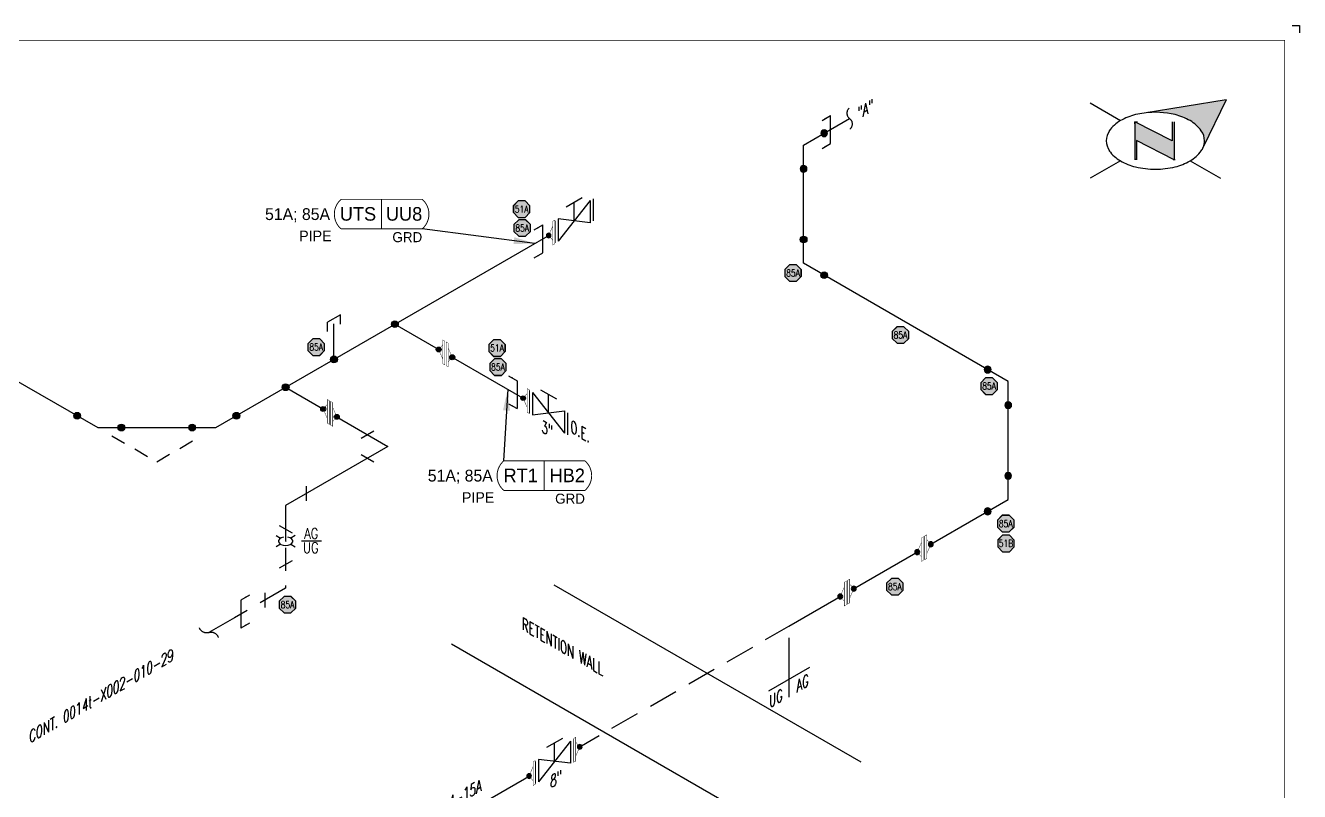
# Model space of a CAD drawing. Header units: inches. Extents: x 0.1 to 17.4, y 0.1 to 11.4.
# Drawn here: x 6.59 to 17.38, y 4.89 to 11.37 of the extents above; entities that cross this region are included whole.
import ezdxf
from ezdxf.enums import TextEntityAlignment as Align

# ---------------------------------------------------------------- set-up
doc = ezdxf.new("R2010")
doc.units = ezdxf.units.IN
doc.header["$MEASUREMENT"] = 0
doc.linetypes.add('HIDDEN', pattern=[0.375, 0.25, -0.125])
doc.linetypes.add('HIDDEN2', pattern=[0.1875, 0.125, -0.0625])
for name, color, linetype in [('3', 1, 'Continuous'), ('BORDER', 3, 'Continuous'), ('COMP', 1, 'Continuous'), ('Continuation', 7, 'Continuous'), ('DL', 20, 'Continuous'), ('FITTINGS', 4, 'Continuous'), ('PART_PCML', 7, 'Continuous'), ('PART_SelectedCML_RT', 132, 'Continuous'), ('PART_SelectedCML_UT', 132, 'Continuous'), ('PIPE-ANNO', 150, 'HIDDEN2'), ('TEXT', 7, 'Continuous'), ('UNAS.PIPE', 251, 'Continuous'), ('WELD POINTS', 41, 'Continuous'), ('Welds', 7, 'Continuous')]:
    doc.layers.add(name, color=color, linetype=linetype)
doc.layers.add('PIPE', color=7, linetype='Continuous', lineweight=30)
doc.styles.add('CMLPAS', font='')
doc.styles.add('PART_Standard', font='romans', dxfattribs={"width": 0.8, "height": 0.09})
doc.styles.add('Richmond', font='arial.ttf')
doc.styles.add('SIMPLEX', font='ROMANS')
doc.styles.get("Standard").update_dxf_attribs({"font": 'arial.ttf'})
doc.styles.get('CMLPAS').set_extended_font_data('Cordia New')
doc.dimstyles.new('Richmond', dxfattribs={"dimtxt": 0.18, "dimasz": 0.18, "dimexe": 0.18, "dimexo": 0.0625, "dimgap": 0.09, "dimtad": 0, "dimtih": 1, "dimtoh": 1, "dimdec": 4, "dimzin": 0, "dimdsep": 46, "dimtxsty": 'Richmond', "dimcen": 0.09, "dimadec": 0, "dimazin": 0, "dimtfac": 1, "dimtdec": 4, "dimtofl": 0, "dimtmove": 0, "dimatfit": 3, "dimfxl": 1, "dimtolj": 1, "dimtzin": 0, "dimarcsym": 0})
doc.dimstyles.get("Standard").update_dxf_attribs({"dimtxt": 0.18, "dimasz": 0.18, "dimexe": 0.18, "dimexo": 0.0625, "dimgap": 0.09, "dimtad": 0, "dimtih": 1, "dimtoh": 1, "dimdec": 4, "dimzin": 0, "dimdsep": 46, "dimtxsty": 'Standard', "dimcen": 0.09, "dimadec": 0, "dimazin": 0, "dimtfac": 1, "dimtdec": 4, "dimtofl": 0, "dimtmove": 0, "dimatfit": 3, "dimfxl": 1, "dimtolj": 1, "dimtzin": 0, "dimarcsym": 0})

# ---------------------------------------------------------------- blocks, each defined once
blk = doc.blocks.new('north2')
at = {"layer": 'BORDER'}
for points in [[(-0.706, -0.767, -0.156851), (-0.679, -0.851, -0.095667), (-0.689, -0.905), (-0.495, -0.504), (-1.19, -0.617, -0.092194), (-0.928, -0.631, -0.072341), (-0.801, -0.681, -0.106617)], [(-0.938, -1.011), (-0.936, -1.009), (-0.936, -0.691), (-0.952, -0.691), (-0.952, -0.853), (-1.27, -0.691), (-1.27, -0.707), (-1.27, -1.012), (-1.254, -1.012), (-1.254, -0.849)]]:
    blk.add_hatch(color=7, dxfattribs=at).paths.add_polyline_path(points)
at = {"layer": 'BORDER', "color": 7}
for p, q in [((-1.389, -0.681), (-1.646, -0.533)), ((-0.495, -0.504), (-1.19, -0.617)), ((-0.495, -0.504), (-0.689, -0.905)), ((-1.27, -0.691), (-1.27, -1.012)), ((-0.952, -0.853), (-1.27, -0.691)), ((-1.27, -0.707), (-1.27, -0.691)), ((-1.262, -0.691), (-1.246, -0.691)), ((-0.952, -0.691), (-0.952, -0.853)), ((-0.936, -0.691), (-0.936, -1.012)), ((-0.936, -1.012), (-1.254, -0.849)), ((-1.254, -0.849), (-1.254, -1.012)), ((-1.389, -1.021), (-1.646, -1.169)), ((-1.26, -1.011), (-1.262, -1.009)), ((-0.928, -1.012), (-0.944, -1.012)), ((-0.801, -1.021), (-0.544, -1.169))]:
    blk.add_line(p, q, dxfattribs=at)
for centre, radius, start, end in [((-1.152, -1.093), 0.476, 103.4495, 120), ((-1.095, -1.329), 0.719, 97.6203, 103.4495), ((-1.095, -1.329), 0.719, 76.5505, 97.6203), ((-1.039, -1.093), 0.476, 60, 76.5505), ((-1.238, -0.944), 0.304, 120, 144.3429), ((-0.953, -0.944), 0.304, 35.6571, 60), ((-1.367, -0.851), 0.144, 144.3429, 180), ((-1.367, -0.851), 0.144, 180, 215.6571), ((-0.823, -0.851), 0.144, 360, 35.6571), ((-0.823, -0.851), 0.144, 337.5796, 360), ((-1.238, -0.758), 0.304, 215.6571, 240), ((-0.953, -0.758), 0.304, 300, 324.3429), ((-0.823, -0.851), 0.144, 324.3429, 337.5547), ((-1.152, -0.609), 0.476, 240, 256.5505), ((-1.095, -0.373), 0.719, 256.5505, 270), ((-1.095, -0.373), 0.719, 270, 283.4495), ((-1.039, -0.609), 0.476, 283.4495, 300)]:
    blk.add_arc(centre, radius, start, end, dxfattribs=at)
blk = doc.blocks.new('A$C6804a2e5')
blk.add_blockref('north2', (0, 0))
blk = doc.blocks.new('A$C860dd1f6')
at = {"layer": 'PIPE'}
blk.add_blockref('A$C6804a2e5', (0, 0), dxfattribs=at)
blk = doc.blocks.new('Border')
at = {"layer": 'BORDER', "const_width": 0.005}
blk.add_lwpolyline([(0.25, 0.25), (17.25, 0.25), (17.25, 11.25), (0.25, 11.25)], close=True, dxfattribs=at)
blk = doc.blocks.new('2_ELBOW_WELD_30')
at = {"linetype": 'ByBlock', "lineweight": -2}
h = blk.add_hatch(color=0, dxfattribs=at)
edge = h.paths.add_edge_path()
edge.add_arc((0.174, 0.1), 0.0286, 0, 360)
h = blk.add_hatch(color=0, dxfattribs=at)
edge = h.paths.add_edge_path()
edge.add_arc((0, -0.201), 0.0286, 0, 360)
at = {"color": 0, "linetype": 'ByBlock', "lineweight": -2}
for centre in [(0.174, 0.1), (0, -0.201)]:
    blk.add_circle(centre, 0.0286, dxfattribs=at)
blk = doc.blocks.new('2_CAP_THREAD_PIPE_30')
at = {"color": 0, "linetype": 'ByBlock', "lineweight": -2}
for p, q in [((0, 0.063), (0.067, 0.101)), ((0.067, 0.101), (0.067, -0.024)), ((0, -0.063), (0.067, -0.024))]:
    blk.add_line(p, q, dxfattribs=at)
blk = doc.blocks.new('2_WELD_SINGLE_00')
at = {"linetype": 'ByBlock', "lineweight": -2}
h = blk.add_hatch(color=0, dxfattribs=at)
edge = h.paths.add_edge_path()
edge.add_arc((0, 0), 0.0286, 0, 360)
at = {"color": 0, "linetype": 'ByBlock', "lineweight": -2}
blk.add_circle((0, 0), 0.0286, dxfattribs=at)
blk = doc.blocks.new('3_VALVE_FLANGE_GATE_30')
at = {"color": 0, "linetype": 'ByBlock', "lineweight": -2}
blk.add_wipeout([(-0.162, -0.187), (-0.135, -0.172), (0, 0), (0.135, -0.016), (0.162, 0), (0.162, 0.187), (0.135, 0.172), (0, 0), (-0.135, 0.016), (-0.162, 0)], dxfattribs=at)
for p, q in [((0.135, 0.172), (-0.135, -0.172)), ((0.068, 0.195), (-0.068, 0.117)), ((0, 0), (0, 0.156)), ((0.135, 0.172), (0.135, -0.016)), ((0.162, 0.187), (0.162, 0)), ((-0.162, 0), (-0.162, -0.187)), ((-0.135, 0.016), (-0.135, -0.172)), ((0.135, -0.016), (-0.135, 0.016))]:
    blk.add_line(p, q, dxfattribs=at)
blk = doc.blocks.new('AM9A04')
at = {"linetype": 'Continuous', "const_width": 0.01}
blk.add_lwpolyline([(0, -0.289), (0, 0.289), (-0.05, 0.318), (-0.05, -0.26)], close=True, dxfattribs=at)
at = {"const_width": 0.01}
blk.add_lwpolyline([(-0.05, -0.144), (-0.15, 0.087), (-0.05, 0.202)], dxfattribs=at)
blk = doc.blocks.new('A09')
at = {"layer": 'Welds'}
h = blk.add_hatch(color=256, dxfattribs=at)
h.dxf.hatch_style = 1
h.paths.add_polyline_path([(-0.03, 0, 1), (0.03, 0, 1)])
blk.add_circle((0, 0), 0.03, dxfattribs=at)
blk = doc.blocks.new('*U16')
blk.add_wipeout([(-0.023, 0.113), (-0.023, 0.073), (-0.058, 0.033), (-0.023, -0.047), (-0.023, -0.087), (0.022, -0.113), (0.022, -0.073), (0.057, -0.033), (0.022, 0.047), (0.022, 0.087)])
at = {"linetype": 'Continuous', "const_width": 0.003}
blk.add_lwpolyline([(0.005, -0.103), (0.022, -0.113), (0.022, 0.087), (0.005, 0.097)], close=True, dxfattribs=at)
at = {"const_width": 0.003}
blk.add_lwpolyline([(0.022, 0.047), (0.057, -0.033), (0.022, -0.073)], dxfattribs=at)
at = {"xscale": 0.3466300616258731, "yscale": 0.3466300616258731, "zscale": 0.3466300616258731}
blk.add_blockref('AM9A04', (-0.006, 0.003), dxfattribs=at)
at = {"layer": 'Welds', "xscale": 0.7, "yscale": 0.7, "zscale": 0.7}
for p in [(-0.058, 0.033), (0.057, -0.033)]:
    blk.add_blockref('A09', p, dxfattribs=at)
blk = doc.blocks.new('2_ELBOW_THREAD_330')
at = {"color": 0, "linetype": 'ByBlock', "lineweight": -2}
for p, q in [((0.174, -0.163), (0.174, -0.038)), ((0.054, -0.232), (-0.054, -0.17))]:
    blk.add_line(p, q, dxfattribs=at)
blk = doc.blocks.new('1_Text_330')
at = {"layer": 'TEXT', "style": 'PART_Standard', "oblique": 330, "width": 0.8}
blk.add_attdef('3/4"', (0, 0), '', height=0.09, rotation=330, dxfattribs=at)
blk = doc.blocks.new('1_BREAK-PIPE_PIPE_00')
at = {"color": 0, "linetype": 'ByBlock', "lineweight": -2}
for centre, major_axis in [((0.03, -0.092), (0, 0.101)), ((-0.03, 0.092), (0, -0.101))]:
    blk.add_ellipse(centre, major_axis=major_axis, ratio=0.711978, start_param=0.427466, end_param=3.141593, dxfattribs=at)
blk = doc.blocks.new('1_Tilde_00')
at = {"layer": 'PIPE-ANNO', "xscale": -0.5000000000000001, "yscale": 0.5, "zscale": 0.5}
blk.add_blockref('1_BREAK-PIPE_PIPE_00', (0, 0), dxfattribs=at)
blk = doc.blocks.new('1_Cont_30')
at = {"layer": 'Continuation', "style": 'PART_Standard', "oblique": 30, "width": 0.8}
blk.add_attdef('CONT', (0, 0), '', height=0.09, rotation=30, dxfattribs=at)
blk = doc.blocks.new('1_Text_30')
at = {"layer": 'TEXT', "style": 'PART_Standard', "oblique": 30, "width": 0.8}
blk.add_attdef('TEXT', (0, 0), '', height=0.09, rotation=30, dxfattribs=at)
blk = doc.blocks.new('*U30')
blk.add_wipeout([(0.052, -0.03), (0.017, -0.07), (0.017, -0.11), (0, -0.1), (0, 0.1), (0.017, 0.09), (0.017, 0.05)]).dxf.layer = 'COMP'
at = {"layer": '3', "xscale": 0.65, "yscale": 0.65, "zscale": 0.65}
blk.add_blockref('A09', (0.052, -0.03), dxfattribs=at)
at = {"layer": 'COMP', "xscale": 0.3466300616258731, "yscale": 0.3466300616258731, "zscale": 0.3466300616258731, "rotation": 180}
blk.add_blockref('AM9A04', (0, 0), dxfattribs=at)
blk = doc.blocks.new('AG UG SYMBOL')
blk.add_wipeout([(0, 0), (-0.032, -0.055), (0.032, -0.055)]).dxf.layer = 'FITTINGS'
at = {"layer": 'FITTINGS', "linetype": 'ByBlock', "lineweight": -2}
for p, q in [((-0.081, 0.047), (-0.043, 0.025)), ((0.081, 0.047), (0.043, 0.025)), ((-0.043, -0.025), (-0.081, -0.047)), ((0.043, -0.025), (0.081, -0.047))]:
    blk.add_line(p, q, dxfattribs=at)
at = {"layer": 'FITTINGS'}
blk.add_ellipse((0, 0), major_axis=(-0.0612, 0), ratio=0.57735, start_param=5.03414, end_param=10.673824, dxfattribs=at)
blk = doc.blocks.new('1_Text_00')
at = {"layer": 'TEXT', "style": 'PART_Standard', "width": 0.8}
blk.add_attdef('TEXT', (-0.062, -0.014), '', height=0.09, dxfattribs=at)
blk = doc.blocks.new('2_ELBOW_THREAD_30')
at = {"color": 0, "linetype": 'ByBlock', "lineweight": -2}
for p, q in [((0.174, 0.163), (0.174, 0.038)), ((-0.054, -0.232), (0.054, -0.17))]:
    blk.add_line(p, q, dxfattribs=at)
blk = doc.blocks.new('PART_PCML')
blk.add_hatch(color=0).paths.add_polyline_path([(-0.07, -0.029), (-0.029, -0.07), (0.029, -0.07), (0.07, -0.029), (0.07, 0.029), (0.029, 0.07), (-0.029, 0.07), (-0.07, 0.029)])
at = {"color": 7, "const_width": 0.009}
blk.add_lwpolyline([(-0.07, 0.029), (-0.029, 0.07), (0.029, 0.07), (0.07, 0.029), (0.07, -0.029), (0.029, -0.07), (-0.029, -0.07), (-0.07, -0.029), (-0.07, 0.029), (-0.029, 0.07)], dxfattribs=at)
at = {"color": 18, "true_color": 0x000000}
blk.add_lwpolyline([(-0.029, 0.07), (-0.07, 0.029), (-0.07, -0.029), (-0.029, -0.07), (0.029, -0.07), (0.07, -0.029), (0.07, 0.029), (0.029, 0.07)], close=True, dxfattribs=at)
at = {"color": 7, "true_color": 0xffffff, "style": 'SIMPLEX', "width": 0.8, "flags": 1}
for tag, p in [('CIRCUIT', (-0.094, 0.089)), ('DM', (-0.053, -0.133)), ('TYPE', (-0.075, -0.204))]:
    blk.add_attdef(tag, p, '', height=0.0586, dxfattribs=at)
at = {"color": 7, "true_color": 0xffffff, "style": 'SIMPLEX', "width": 0.8}
blk.add_attdef('DMDISP', text='', height=0.0586, dxfattribs=at).set_placement((0, 0), align=Align.MIDDLE_CENTER)
blk = doc.blocks.new('CMLPAS')
at = {"const_width": 0.008}
blk.add_lwpolyline([(0.063, 0.125, 0.454441), (0.063, -0.125), (0.75, -0.125, 0.454441), (0.75, 0.125)], format="xyb", close=True, dxfattribs=at)
blk.add_lwpolyline([(0.406, -0.125), (0.406, 0.125)], dxfattribs=at)
at = {"style": 'CMLPAS', "flags": 1}
for tag, p in [('STATE', (0.75, 0.623)), ('DL', (0.75, 0.482)), ('CIRCUIT', (0.75, 0.341)), ('SUBSINTERVAL(MONTHS)', (-0.025, -0.335)), ('OLD_ID', (0.75, -0.337)), ('OLD_NDE', (0.75, -0.478)), ('OLD_ENTY', (0.741, -0.636)), ('SIZE', (0.747, -0.761)), ('SPEC', (0.747, -0.902)), ('JUSTIFY', (0.747, -1.043)), ('COMMENTS', (0.747, -1.185)), ('OLD_ASSET', (0.75, -1.326)), ('SCHED', (0.737, -1.469)), ('NOM_THICK', (0.752, -1.61)), ('CORR_ALLOW', (0.763, -1.745)), ('TML_STATUS', (0.772, -1.878)), ('FLOW_ORDER', (0.778, -2.13))]:
    blk.add_attdef(tag, text='', height=0.1, dxfattribs=at).set_placement(p, align=Align.MIDDLE_RIGHT)
at = {"style": 'CMLPAS'}
for tag, height, p in [('CHILD', 0.25, (0.75, 0.269)), ('###', 0.115, (0.75, 0.002)), ('ACCESS', 0.085, (0.75, -0.195))]:
    blk.add_attdef(tag, text='', height=height, dxfattribs=at).set_placement(p, align=Align.MIDDLE_RIGHT)
at = {"color": 152, "style": 'CMLPAS'}
for tag, height, p in [('SPECIAL', 0.085, (0.405, 0.19)), ('DM-TYPE', 0.1, (-0.03, 0)), ('COMP', 0.09, (-0.017, -0.185))]:
    blk.add_attdef(tag, text='', height=height, dxfattribs=at).set_placement(p, align=Align.MIDDLE_RIGHT)
at = {"style": 'CMLPAS'}
blk.add_attdef('NDE', text='', height=0.115, dxfattribs=at).set_placement((0.206, 0.002), align=Align.MIDDLE_CENTER)
blk = doc.blocks.new('*U34')
at = {"color": 20, "linetype": 'ByBlock', "ltscale": 0.7}
blk.add_line((-0.054, -0.15), (-0.054, 0.087), dxfattribs=at)
for points in [[(-0.126, 0.046), (-0.054, 0.087)], [(-0.126, -0.191), (-0.054, -0.15)]]:
    blk.add_leader(points, dimstyle='Richmond', override={"dimasz": 0.04, "dimgap": 0.09, "dimtad": 0}, dxfattribs=at)
blk = doc.blocks.new('*U36')
at = {"color": 20, "linetype": 'ByBlock', "ltscale": 0.7}
blk.add_line((0.054, 0.15), (0.054, -0.087), dxfattribs=at)
for points in [[(0.126, 0.191), (0.054, 0.15)], [(0.126, -0.046), (0.054, -0.087)]]:
    blk.add_leader(points, dimstyle='Richmond', override={"dimasz": 0.04, "dimgap": 0.09, "dimtad": 0}, dxfattribs=at)
blk = doc.blocks.new('*U37')
at = {"color": 20, "linetype": 'ByBlock', "ltscale": 0.7}
blk.add_line((-0.054, -0.15), (-0.054, 0.087), dxfattribs=at)
for points in [[(-0.126, 0.046), (-0.054, 0.087)], [(-0.126, -0.191), (-0.054, -0.15)]]:
    blk.add_leader(points, dimstyle='Richmond', override={"dimasz": 0.04, "dimgap": 0.09, "dimtad": 0}, dxfattribs=at)
blk = doc.blocks.new('*U38')
at = {"color": 20, "linetype": 'ByBlock', "ltscale": 0.7}
blk.add_line((-0.054, 0.15), (-0.054, -0.087), dxfattribs=at)
for points in [[(-0.126, 0.191), (-0.054, 0.15)], [(-0.126, -0.046), (-0.054, -0.087)]]:
    blk.add_leader(points, dimstyle='Richmond', override={"dimasz": 0.04, "dimgap": 0.09, "dimtad": 0}, dxfattribs=at)

msp = doc.modelspace()

# ---------------------------------------------------------------- hatches: boundary and pattern name
at = {"layer": 'WELD POINTS', "linetype": 'ByBlock', "lineweight": -2}
h = msp.add_hatch(color=256, dxfattribs=at)
edge = h.paths.add_edge_path()
edge.add_arc((7.031, 8.071), 0.0286, 0, 360)
h = msp.add_hatch(color=256, dxfattribs=at)
edge = h.paths.add_edge_path()
edge.add_arc((8.378, 8.071), 0.0286, 0, 360)
h = msp.add_hatch(color=256, dxfattribs=at)
edge = h.paths.add_edge_path()
edge.add_arc((7.405, 7.971), 0.0286, 0, 360)
h = msp.add_hatch(color=256, dxfattribs=at)
edge = h.paths.add_edge_path()
edge.add_arc((8.004, 7.971), 0.0286, 0, 360)

# ---------------------------------------------------------------- linework, layer by layer
for p, q in [((17.312, 11.375), (17.375, 11.375)), ((17.375, 11.375), (17.375, 11.312))]:
    msp.add_line(p, q)
at = {"layer": 'FITTINGS', "linetype": 'ByBlock', "lineweight": -2}
for p, q in [((8.969, 7.475), (8.969, 7.35)), ((8.741, 7.142), (8.849, 7.079))]:
    msp.add_line(p, q, dxfattribs=at)
at = {"layer": 'PIPE'}
for p, q in [((13.178, 10.362), (13.352, 10.462)), ((13.178, 9.362), (13.178, 10.362)), ((8.205, 7.971), (11.236, 9.721)), ((14.91, 8.362), (13.178, 9.362)), ((9.204, 8.548), (9.204, 8.848)), ((9.72, 8.846), (11.019, 8.096)), ((6.338, 8.471), (7.205, 7.971)), ((8.795, 8.312), (9.661, 7.812)), ((14.91, 7.362), (14.91, 8.362)), ((7.205, 7.971), (8.205, 7.971)), ((9.661, 7.812), (8.795, 7.312)), ((13.054, 6.29), (14.91, 7.362)), ((8.795, 7.312), (8.795, 7.009)), ((9.603, 4.298), (11.07, 5.145))]:
    msp.add_line(p, q, dxfattribs=at)
at = {"layer": 'PIPE', "linetype": 'HIDDEN'}
for p, q in [((8.795, 7.009), (8.795, 6.611)), ((8.795, 6.611), (8.362, 6.361)), ((11.232, 5.238), (13.054, 6.29))]:
    msp.add_line(p, q, dxfattribs=at)
at = {"layer": 'PIPE-ANNO', "linetype": 'Continuous'}
for p, q in [((13.053, 6.19), (13.053, 5.69)), ((13.227, 5.94), (12.88, 5.74))]:
    msp.add_line(p, q, dxfattribs=at)
at = {"layer": 'PIPE-ANNO'}
msp.add_lwpolyline([(7.323, 7.902), (7.705, 7.682), (8.081, 7.9)], dxfattribs=at)
at = {"layer": 'UNAS.PIPE'}
for p, q in [((13.352, 10.462), (13.568, 10.587)), ((11.064, 6.641), (13.662, 5.141)), ((8.362, 6.361), (8.145, 6.236)), ((10.198, 6.141), (12.796, 4.641))]:
    msp.add_line(p, q, dxfattribs=at)
at = {"layer": 'WELD POINTS', "linetype": 'ByBlock', "lineweight": -2}
for centre in [(7.031, 8.071), (8.378, 8.071), (7.405, 7.971), (8.004, 7.971)]:
    msp.add_circle(centre, 0.0286, dxfattribs=at)

# ---------------------------------------------------------------- block references
msp.add_blockref('1_Tilde_00', (13.568, 10.587))
for name, p, values in [('1_Cont_30', (13.634, 10.576), {'CONT': '"A"'}), ('1_Text_330', (10.794, 6.264), {'3/4"': 'RETENTION WALL'}), ('1_Cont_30', (6.626, 5.297), {'CONT': 'CONT. 0014t-X002-010-29'}), ('1_Text_30', (9.724, 4.476), {'TEXT': '8"-P-0004-15A'})]:
    msp.add_blockref(name, p).add_auto_attribs(values)
at = {"rotation": 239.9999999999998}
msp.add_blockref('1_Tilde_00', (8.145, 6.236), dxfattribs=at)
at = {"layer": 'BORDER'}
for name, p in [('Border', (0, 0)), ('A$C860dd1f6', (17.25, 11.25))]:
    msp.add_blockref(name, p, dxfattribs=at)
at = {"layer": 'DL'}
for name, p in [('*U34', (13.46, 10.525)), ('*U37', (11.025, 9.599)), ('*U38', (10.808, 8.218)), ('*U36', (8.362, 6.361))]:
    msp.add_blockref(name, p, dxfattribs=at)
at = {"layer": 'FITTINGS', "xscale": -1, "rotation": 300.0000000000001}
msp.add_blockref('2_CAP_THREAD_PIPE_30', (9.204, 8.816), dxfattribs=at)
at = {"layer": 'FITTINGS'}
for name, p, rotation in [('2_ELBOW_THREAD_330', (9.661, 7.812), 239.9999999999999), ('2_ELBOW_THREAD_30', (8.795, 6.611), 180)]:
    msp.add_blockref(name, p, dxfattribs=dict(at, rotation=rotation))
at = {"layer": 'PART_PCML', "color": 96}
for p, values in [((10.792, 9.82), {'DMDISP': '51A'}), ((10.584, 8.644), {'DMDISP': '51A'}), ((14.891, 6.99), {'DMDISP': '51B'})]:
    msp.add_blockref('PART_PCML', p, dxfattribs=at).add_auto_attribs(values)
at = {"layer": 'PART_PCML', "color": 13}
for p in [(10.797, 9.661), (13.089, 9.28), (13.998, 8.755), (9.054, 8.652), (10.592, 8.483), (14.748, 8.322), (14.889, 7.158), (13.951, 6.624), (8.811, 6.472)]:
    msp.add_blockref('PART_PCML', p, dxfattribs=at).add_auto_attribs({'DMDISP': '85A'})
at = {"layer": 'PART_SelectedCML_UT'}
for p, values in [((9.201, 9.778), {'###': 'UU8', 'NDE': 'UTS', 'DM-TYPE': '51A; 85A', 'COMP': 'PIPE', 'ACCESS': 'GRD'}), ((10.578, 7.564), {'###': 'HB2', 'NDE': 'RT1', 'DM-TYPE': '51A; 85A', 'COMP': 'PIPE', 'ACCESS': 'GRD'})]:
    msp.add_blockref('CMLPAS', p, dxfattribs=at).add_auto_attribs(values)
at = {"layer": 'TEXT'}
for p, values in [((9.014, 7.043), {'TEXT': 'AG'}), ((9.004, 6.923), {'TEXT': 'UG'})]:
    msp.add_blockref('1_Text_00', p, dxfattribs=at).add_auto_attribs(values)
at = {"layer": 'WELD POINTS', "xscale": -1}
for p, rotation in [((13.178, 10.362), 120), ((14.91, 7.362), 300.0000000000001)]:
    msp.add_blockref('2_ELBOW_WELD_30', p, dxfattribs=dict(at, rotation=rotation))
at = {"layer": 'WELD POINTS', "rotation": 59.99999999999999}
msp.add_blockref('2_ELBOW_WELD_30', (13.178, 9.362), dxfattribs=at)
at = {"layer": 'WELD POINTS'}
for p in [(9.72, 8.846), (9.204, 8.548), (8.795, 8.312)]:
    msp.add_blockref('2_WELD_SINGLE_00', p, dxfattribs=at)
at = {"layer": 'WELD POINTS', "xscale": -1}
msp.add_blockref('2_ELBOW_WELD_30', (14.91, 8.362), dxfattribs=at)

# ---------------------------------------------------------------- texts
at = {"layer": 'TEXT', "style": 'PART_Standard', "oblique": 30, "width": 0.8}
msp.add_text('AG', height=0.09, rotation=30, dxfattribs=at).set_placement((13.222, 5.787), align=Align.RIGHT)
msp.add_text('UG', height=0.09, rotation=30, dxfattribs=at).set_placement((12.888, 5.595))

# ---------------------------------------------------------------- leaders
at = {"layer": 'PART_SelectedCML_RT'}
msp.add_leader([(10.674, 8.295), (10.64, 7.689)], dimstyle='Standard', dxfattribs=at)
at = {"layer": 'PART_SelectedCML_UT'}
msp.add_leader([(10.905, 9.53), (9.951, 9.653)], dimstyle='Standard', dxfattribs=at)

# ---------------------------------------------------------------- next in the draw order: block references
at = {"layer": 'COMP'}
for p in [(10.148, 8.599), (9.171, 8.095)]:
    msp.add_blockref('*U16', p, dxfattribs=at)
at = {"layer": 'COMP', "xscale": -1}
for p in [(14.197, 6.95), (13.545, 6.574)]:
    msp.add_blockref('*U16', p, dxfattribs=at)
at = {"layer": 'FITTINGS'}
for name, p in [('3_VALVE_FLANGE_GATE_30', (11.236, 9.721)), ('AG UG SYMBOL', (8.795, 7.009)), ('3_VALVE_FLANGE_GATE_30', (11.07, 5.145))]:
    msp.add_blockref(name, p, dxfattribs=at)
at = {"layer": 'FITTINGS', "xscale": -1}
msp.add_blockref('3_VALVE_FLANGE_GATE_30', (11.019, 8.096), dxfattribs=at)

# ---------------------------------------------------------------- next in the draw order: linework, layer by layer
at = {"layer": 'TEXT'}
msp.add_line((8.929, 7.013), (9.098, 7.013), dxfattribs=at)

# ---------------------------------------------------------------- next in the draw order: block references
for name, p, values in [('1_Text_330', (10.96, 7.935), {'3/4"': '3"'}), ('1_Text_330', (11.205, 7.935), {'3/4"': 'O.E.'}), ('1_Text_30', (11.035, 4.917), {'TEXT': '8"'})]:
    msp.add_blockref(name, p).add_auto_attribs(values)
at = {"layer": 'COMP', "ltscale": 0.65, "xscale": -1}
for p in [(11.073, 9.627), (10.907, 5.051)]:
    msp.add_blockref('*U30', p, dxfattribs=at)
at = {"layer": 'COMP', "ltscale": 0.65, "rotation": 180}
msp.add_blockref('*U30', (10.857, 8.19), dxfattribs=at)
at = {"layer": 'COMP', "ltscale": 0.65, "xscale": -1, "rotation": 180}
msp.add_blockref('*U30', (11.232, 5.238), dxfattribs=at)

doc.saveas('drawing.dxf')
